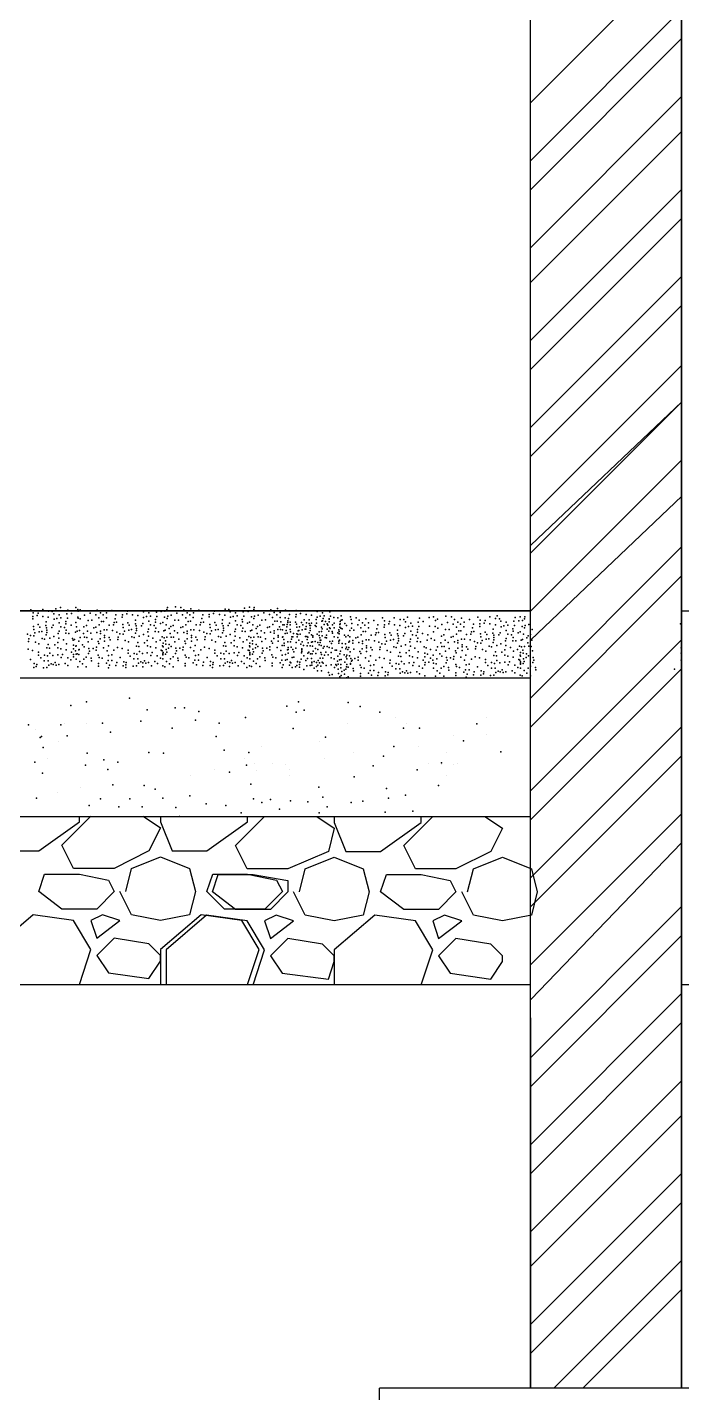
# Model space of a CAD drawing. Header units: inches. Extents: x 140261 to 278399, y 61833 to 125561.
# Drawn here: x 141552.6 to 141591.6, y 63390.6 to 63472 of the extents above; entities that cross this region are included whole.
import ezdxf

# ---------------------------------------------------------------- set-up
doc = ezdxf.new("R2010")
doc.units = ezdxf.units.IN
doc.linetypes.add('Aec_Rating_Smoke', pattern=[9, 4.5, 2, -2.5])
doc.layers.add('PDF_0', color=7, linetype='Continuous')
doc.layers.add('section annotaion', color=210, linetype='Aec_Rating_Smoke')

msp = doc.modelspace()

# ---------------------------------------------------------------- linework, layer by layer
for p, q in [((141591.604, 63390.879), (141591.604, 63592.341)), ((141591.604, 63390.879), (141591.604, 63592.341)), ((141582.604, 63390.879), (141582.604, 63552.787)), ((141591.604, 63499.533), (141591.604, 63390.879)), ((141338.56, 63437.195), (141582.604, 63437.195)), ((141338.56, 63437.195), (141582.604, 63437.195)), ((141582.604, 63437.195), (141495.818, 63437.195)), ((141467.582, 63433.195), (141582.604, 63433.195)), ((141467.582, 63424.93), (141582.604, 63424.93)), ((141467.582, 63414.93), (141582.604, 63414.93)), ((141582.604, 63412.93), (141582.604, 63390.879)), ((141591.604, 63412.93), (141591.604, 63390.879)), ((141573.604, 63384.879), (141573.604, 63390.879)), ((141600.604, 63390.879), (141573.604, 63390.879))]:
    msp.add_line(p, q)
for p in [(141552.822, 63437.249), (141552.822, 63437.249), (141553.525, 63437.267), (141554.308, 63437.305), (141554.582, 63437.387), (141555.031, 63437.232), (141555.506, 63437.377), (141555.616, 63437.268), (141555.616, 63437.268), (141555.753, 63437.249), (141556.764, 63437.232), (141556.764, 63437.232), (141557.651, 63437.213), (141558.289, 63437.185), (141558.289, 63437.185), (141560.927, 63437.259), (141560.955, 63437.378), (141560.955, 63437.378), (141561.429, 63437.432), (141561.766, 63437.386), (141561.766, 63437.386), (141561.938, 63437.241), (141561.938, 63437.241), (141562.35, 63437.313), (141562.825, 63437.222), (141563.463, 63437.195), (141563.463, 63437.195), (141564.391, 63437.287), (141564.611, 63437.269), (141565.544, 63437.351), (141565.855, 63437.396), (141566.101, 63437.268), (141566.13, 63437.388), (141566.13, 63437.388), (141567.112, 63437.251), (141567.112, 63437.251), (141567.524, 63437.323), (141567.999, 63437.231), (141568.638, 63437.204), (141568.638, 63437.204), (141552.926, 63436.701), (141552.935, 63436.848), (141552.95, 63437.076), (141552.95, 63437.076), (141553.197, 63436.902), (141553.246, 63437.049), (141553.539, 63436.848), (141553.722, 63436.528), (141553.859, 63436.802), (141553.878, 63437.168), (141554.097, 63437.15), (141554.191, 63437.012), (141554.191, 63437.012), (141554.191, 63437.012), (141554.198, 63436.683), (141554.372, 63436.738), (141554.509, 63436.948), (141554.509, 63436.464), (141554.61, 63436.766), (141554.903, 63436.555), (141554.912, 63436.409), (141554.958, 63437.003), (141554.994, 63436.747), (141555.25, 63437.031), (141555.506, 63436.483), (141555.616, 63436.803), (141555.634, 63437.158), (141555.635, 63436.756), (141555.762, 63436.711), (141556.015, 63436.919), (141556.015, 63436.919), (141556.227, 63436.62), (141556.346, 63437.04), (141556.446, 63436.629), (141556.691, 63436.949), (141556.875, 63436.766), (141556.875, 63436.766), (141556.965, 63437.067), (141557.02, 63436.546), (141557.121, 63436.939), (141557.149, 63436.555), (141557.149, 63436.555), (141557.322, 63436.775), (141557.322, 63436.775), (141557.331, 63437.067), (141557.331, 63437.067), (141557.78, 63436.482), (141557.833, 63436.72), (141557.888, 63436.948), (141557.924, 63436.502), (141558.265, 63436.811), (141558.274, 63436.958), (141558.536, 63437.012), (141558.585, 63437.159), (141558.599, 63436.474), (141558.878, 63436.958), (141559.052, 63436.418), (141559.061, 63436.638), (141559.198, 63436.912), (141559.491, 63436.436), (141559.53, 63437.122), (141559.53, 63437.122), (141559.53, 63437.122), (141559.537, 63436.793), (141559.711, 63436.848), (141559.848, 63437.058), (141559.848, 63436.574), (141559.949, 63436.875), (141560.242, 63436.665), (141560.251, 63436.519), (141560.297, 63437.113), (141560.333, 63436.857), (141560.553, 63436.436), (141560.589, 63437.141), (141560.68, 63436.493), (141560.79, 63436.812), (141560.808, 63437.167), (141560.936, 63436.721), (141560.974, 63436.866), (141561.189, 63436.928), (141561.189, 63436.928), (141561.401, 63436.629), (141561.52, 63437.049), (141561.62, 63436.639), (141561.865, 63436.958), (141562.049, 63436.775), (141562.049, 63436.775), (141562.14, 63437.077), (141562.195, 63436.555), (141562.295, 63436.949), (141562.323, 63436.565), (141562.323, 63436.565), (141562.496, 63436.784), (141562.496, 63436.784), (141562.505, 63437.076), (141562.505, 63437.076), (141562.954, 63436.491), (141563.007, 63436.73), (141563.062, 63436.958), (141563.098, 63436.511), (141563.439, 63436.821), (141563.448, 63436.967), (141563.482, 63436.374), (141563.482, 63436.374), (141563.482, 63436.374), (141563.71, 63437.021), (141563.759, 63437.168), (141563.774, 63436.484), (141564.052, 63436.967), (141564.226, 63436.427), (141564.235, 63436.647), (141564.373, 63436.921), (141564.665, 63436.446), (141564.704, 63437.131), (141564.704, 63437.131), (141564.704, 63437.131), (141564.711, 63436.802), (141564.885, 63436.857), (141565.022, 63437.068), (141565.022, 63436.583), (141565.123, 63436.885), (141565.416, 63436.674), (141565.425, 63436.528), (141565.471, 63437.122), (141565.507, 63436.866), (141565.727, 63436.446), (141565.763, 63437.15), (141565.855, 63436.502), (141565.964, 63436.821), (141565.982, 63437.177), (141566.11, 63436.73), (141566.148, 63436.875), (141566.363, 63436.937), (141566.363, 63436.937), (141566.575, 63436.639), (141566.694, 63437.058), (141566.794, 63436.648), (141567.039, 63436.967), (141567.223, 63436.785), (141567.223, 63436.785), (141567.314, 63437.086), (141567.369, 63436.565), (141567.47, 63436.958), (141567.497, 63436.574), (141567.497, 63436.574), (141567.67, 63436.794), (141567.67, 63436.794), (141567.68, 63437.085), (141567.68, 63437.085), (141567.714, 63436.524), (141567.714, 63436.524), (141567.971, 63436.778), (141568.126, 63436.596), (141568.128, 63436.501), (141568.181, 63436.739), (141568.236, 63436.967), (141568.273, 63436.52), (141568.6, 63436.505), (141568.613, 63436.83), (141568.622, 63436.976), (141568.656, 63436.383), (141568.656, 63436.383), (141568.656, 63436.383), (141568.884, 63437.031), (141568.934, 63437.177), (141568.948, 63436.493), (141569.111, 63436.651), (141569.111, 63436.651), (141569.226, 63436.976), (141569.239, 63436.477), (141569.239, 63436.477), (141569.4, 63436.437), (141569.41, 63436.656), (141569.535, 63436.451), (141569.547, 63436.93), (141569.814, 63436.669), (141569.84, 63436.455), (141569.879, 63437.14), (141569.879, 63437.14), (141569.879, 63437.14), (141569.885, 63436.812), (141570.059, 63436.866), (141570.167, 63436.57), (141570.197, 63437.077), (141570.197, 63436.592), (141570.249, 63436.725), (141570.297, 63436.894), (141570.386, 63436.551), (141570.48, 63436.414), (141570.48, 63436.414), (141570.48, 63436.414), (141570.59, 63436.684), (141570.597, 63436.707), (141570.599, 63436.537), (141570.645, 63437.132), (141570.682, 63436.876), (141570.871, 63436.789), (141570.901, 63436.455), (141571.118, 63436.779), (141571.245, 63436.56), (141571.246, 63436.405), (141571.319, 63436.634), (141571.322, 63436.885), (141571.364, 63436.651), (141571.539, 63436.433), (141571.866, 63436.824), (141571.905, 63436.67), (141571.905, 63436.67), (141571.957, 63436.441), (141572.203, 63436.779), (141572.203, 63436.779), (141572.376, 63436.634), (141572.376, 63436.634), (141572.577, 63436.469), (141572.788, 63436.706), (141572.943, 63436.469), (141572.943, 63436.469), (141573.262, 63436.615), (141573.773, 63436.761), (141573.773, 63436.761), (141573.901, 63436.587), (141573.901, 63436.587), (141574.147, 63436.414), (141574.197, 63436.561), (141574.476, 63436.779), (141574.828, 63436.68), (141575.048, 63436.661), (141575.142, 63436.524), (141575.142, 63436.524), (141575.142, 63436.524), (141575.258, 63436.817), (141575.46, 63436.46), (141575.908, 63436.515), (141575.981, 63436.744), (141576.201, 63436.542), (141576.567, 63436.78), (141576.567, 63436.78), (141576.811, 63436.825), (141576.938, 63436.607), (141577.057, 63436.698), (141577.559, 63436.871), (141577.65, 63436.488), (141577.896, 63436.825), (141577.896, 63436.825), (141577.995, 63436.397), (141578.068, 63436.68), (141578.068, 63436.68), (141578.27, 63436.516), (141578.426, 63436.388), (141578.48, 63436.752), (141578.636, 63436.515), (141578.636, 63436.515), (141578.955, 63436.661), (141579.192, 63436.397), (141579.466, 63436.807), (141579.466, 63436.807), (141579.578, 63436.406), (141579.594, 63436.634), (141579.594, 63436.634), (141579.84, 63436.461), (141579.89, 63436.607), (141580.168, 63436.825), (141580.182, 63436.406), (141580.521, 63436.726), (141580.603, 63436.882), (141580.741, 63436.708), (141580.835, 63436.57), (141580.835, 63436.57), (141580.835, 63436.57), (141581.153, 63436.507), (141581.601, 63436.562), (141581.674, 63436.79), (141581.894, 63436.589), (141581.985, 63436.835), (141582.112, 63436.616), (141582.231, 63436.707), (141582.26, 63436.827), (141582.26, 63436.827), (141582.493, 63436.376), (141582.493, 63436.376), (141591.528, 63436.415), (141552.611, 63435.804), (141552.611, 63435.804), (141552.611, 63435.804), (141552.789, 63435.714), (141552.968, 63436.255), (141552.968, 63436.255), (141552.968, 63436.255), (141552.99, 63436.08), (141552.99, 63435.696), (141553.063, 63435.869), (141553.26, 63436.364), (141553.31, 63435.933), (141553.31, 63435.933), (141553.343, 63436.218), (141553.343, 63436.218), (141553.343, 63436.218), (141553.475, 63435.961), (141553.713, 63436.308), (141553.722, 63435.75), (141553.759, 63436.18), (141553.777, 63436.034), (141553.777, 63435.897), (141553.942, 63435.568), (141554.07, 63436.189), (141554.152, 63436.327), (141554.189, 63435.659), (141554.189, 63435.659), (141554.454, 63435.833), (141554.491, 63435.568), (141554.5, 63435.979), (141554.61, 63436.235), (141554.828, 63436.198), (141554.828, 63436.198), (141554.893, 63435.851), (141554.93, 63436.043), (141555.086, 63435.833), (141555.214, 63436.327), (141555.479, 63435.924), (141555.479, 63435.924), (141555.538, 63436.235), (141555.57, 63435.982), (141555.726, 63436.025), (141555.753, 63435.599), (141555.953, 63435.827), (141555.981, 63436.237), (141555.981, 63436.237), (141555.981, 63436.237), (141556.015, 63435.617), (141556.015, 63435.617), (141556.127, 63436.31), (141556.151, 63435.604), (141556.2, 63435.982), (141556.2, 63435.982), (141556.389, 63435.86), (141556.573, 63436.175), (141556.573, 63436.175), (141556.573, 63436.175), (141556.692, 63436.219), (141556.756, 63435.891), (141556.884, 63436.347), (141556.884, 63436.347), (141556.966, 63435.973), (141556.966, 63435.836), (141557.185, 63436.055), (141557.185, 63436.055), (141557.212, 63435.708), (141557.212, 63435.59), (141557.349, 63436.055), (141557.477, 63435.599), (141557.486, 63436.338), (141557.688, 63436.007), (141557.743, 63436.345), (141557.743, 63436.345), (141557.95, 63435.914), (141557.95, 63435.914), (141557.95, 63435.914), (141558.027, 63435.623), (141558.128, 63435.824), (141558.307, 63436.365), (141558.307, 63436.365), (141558.307, 63436.365), (141558.329, 63436.189), (141558.329, 63435.805), (141558.402, 63435.979), (141558.649, 63436.043), (141558.649, 63436.043), (141558.682, 63436.328), (141558.682, 63436.328), (141558.682, 63436.328), (141558.814, 63436.071), (141558.832, 63435.641), (141558.973, 63435.599), (141558.973, 63435.599), (141558.973, 63435.599), (141559.061, 63435.86), (141559.098, 63436.29), (141559.116, 63436.144), (141559.116, 63436.007), (141559.281, 63435.677), (141559.409, 63436.299), (141559.528, 63435.769), (141559.528, 63435.769), (141559.793, 63435.943), (141559.83, 63435.677), (141559.839, 63436.089), (141559.949, 63436.345), (141560.093, 63435.561), (141560.167, 63436.307), (141560.167, 63436.307), (141560.232, 63435.961), (141560.269, 63436.153), (141560.425, 63435.943), (141560.643, 63435.64), (141560.744, 63435.991), (141560.763, 63435.586), (141560.818, 63436.034), (141560.818, 63436.034), (141560.877, 63436.345), (141560.927, 63435.608), (141561.065, 63436.135), (141561.127, 63435.836), (141561.155, 63436.246), (141561.155, 63436.246), (141561.155, 63436.246), (141561.189, 63435.626), (141561.189, 63435.626), (141561.301, 63436.319), (141561.325, 63435.614), (141561.374, 63435.991), (141561.374, 63435.991), (141561.563, 63435.87), (141561.747, 63436.184), (141561.747, 63436.184), (141561.747, 63436.184), (141561.866, 63436.228), (141561.93, 63435.9), (141562.058, 63436.356), (141562.058, 63436.356), (141562.14, 63435.982), (141562.14, 63435.845), (141562.359, 63436.064), (141562.359, 63436.064), (141562.387, 63435.718), (141562.387, 63435.599), (141562.523, 63436.064), (141562.651, 63435.608), (141562.661, 63436.347), (141562.863, 63436.016), (141562.918, 63436.354), (141562.918, 63436.354), (141563.124, 63435.924), (141563.124, 63435.924), (141563.124, 63435.924), (141563.201, 63435.632), (141563.302, 63435.833), (141563.503, 63436.199), (141563.503, 63435.815), (141563.576, 63435.988), (141563.823, 63436.052), (141563.823, 63436.052), (141563.856, 63436.338), (141563.856, 63436.338), (141563.856, 63436.338), (141563.988, 63436.08), (141564.006, 63435.65), (141564.147, 63435.608), (141564.147, 63435.608), (141564.147, 63435.608), (141564.235, 63435.87), (141564.272, 63436.299), (141564.29, 63436.153), (141564.29, 63436.016), (141564.455, 63435.687), (141564.583, 63436.309), (141564.702, 63435.778), (141564.702, 63435.778), (141564.967, 63435.952), (141565.004, 63435.687), (141565.013, 63436.098), (141565.123, 63436.354), (141565.267, 63435.571), (141565.342, 63436.317), (141565.342, 63436.317), (141565.407, 63435.97), (141565.443, 63436.162), (141565.599, 63435.952), (141565.817, 63435.649), (141565.918, 63436), (141565.937, 63435.595), (141565.992, 63436.043), (141565.992, 63436.043), (141566.051, 63436.354), (141566.101, 63435.617), (141566.239, 63436.144), (141566.302, 63435.845), (141566.329, 63436.256), (141566.329, 63436.256), (141566.329, 63436.256), (141566.363, 63435.635), (141566.363, 63435.635), (141566.475, 63436.329), (141566.499, 63435.623), (141566.548, 63436), (141566.548, 63436), (141566.737, 63435.879), (141566.921, 63436.193), (141566.921, 63436.193), (141566.921, 63436.193), (141567.041, 63436.237), (141567.105, 63435.909), (141567.232, 63436.365), (141567.232, 63436.365), (141567.315, 63435.991), (141567.315, 63435.855), (141567.533, 63436.073), (141567.533, 63436.073), (141567.561, 63435.727), (141567.561, 63435.608), (141567.641, 63436.241), (141567.698, 63436.073), (141567.825, 63436.058), (141567.825, 63436.058), (141567.825, 63435.617), (141567.834, 63435.639), (141567.834, 63435.639), (141567.835, 63436.356), (141567.915, 63436.359), (141567.97, 63435.838), (141568.037, 63436.025), (141568.071, 63436.231), (141568.092, 63436.363), (141568.092, 63436.363), (141568.098, 63435.847), (141568.098, 63435.847), (141568.272, 63436.067), (141568.272, 63436.067), (141568.281, 63436.359), (141568.281, 63436.359), (141568.298, 63435.933), (141568.298, 63435.933), (141568.298, 63435.933), (141568.375, 63435.641), (141568.436, 63435.63), (141568.476, 63435.842), (141568.677, 63436.208), (141568.677, 63435.824), (141568.693, 63435.637), (141568.693, 63435.637), (141568.73, 63435.774), (141568.751, 63435.998), (141568.783, 63436.012), (141568.838, 63436.24), (141568.874, 63435.794), (141568.998, 63436.062), (141568.998, 63436.062), (141569.03, 63436.347), (141569.03, 63436.347), (141569.03, 63436.347), (141569.162, 63436.089), (141569.181, 63435.659), (141569.215, 63436.103), (141569.224, 63436.25), (141569.257, 63435.657), (141569.257, 63435.657), (141569.257, 63435.657), (141569.321, 63435.617), (141569.321, 63435.617), (141569.321, 63435.617), (141569.41, 63435.879), (141569.446, 63436.309), (141569.464, 63436.162), (141569.464, 63436.025), (141569.485, 63436.304), (141569.549, 63435.766), (141569.629, 63435.696), (141569.631, 63435.62), (141569.631, 63435.62), (141569.631, 63435.62), (141569.757, 63436.318), (141569.828, 63436.25), (141569.876, 63435.787), (141569.876, 63435.787), (141570.002, 63435.71), (141570.011, 63435.93), (141570.047, 63435.582), (141570.142, 63435.961), (141570.148, 63436.204), (141570.178, 63435.696), (141570.187, 63436.107), (141570.297, 63436.363), (141570.359, 63435.591), (141570.441, 63435.728), (141570.441, 63435.58), (141570.487, 63436.085), (141570.516, 63436.326), (141570.516, 63436.326), (141570.581, 63435.979), (141570.617, 63436.171), (141570.661, 63436.14), (141570.773, 63435.961), (141570.798, 63436.35), (141570.798, 63435.866), (141570.899, 63436.167), (141570.899, 63435.637), (141571.117, 63435.599), (141571.117, 63435.599), (141571.118, 63435.885), (141571.167, 63436.053), (141571.167, 63436.053), (141571.192, 63435.957), (141571.201, 63435.811), (141571.225, 63436.363), (141571.227, 63436.204), (141571.283, 63436.149), (141571.373, 63436.113), (141571.503, 63435.728), (141571.592, 63435.639), (141571.592, 63435.639), (141571.592, 63435.639), (141571.626, 63436.321), (141571.626, 63436.321), (141571.738, 63435.712), (141571.827, 63435.637), (141571.838, 63436.022), (141571.924, 63436.158), (141572.058, 63436.031), (141572.184, 63435.577), (141572.184, 63435.577), (141572.184, 63435.577), (141572.303, 63436.35), (141572.304, 63435.621), (141572.486, 63436.168), (141572.486, 63436.168), (141572.495, 63435.748), (141572.495, 63435.748), (141572.632, 63435.948), (141572.733, 63436.341), (141572.76, 63435.957), (141572.76, 63435.957), (141572.934, 63436.177), (141572.934, 63436.177), (141573.098, 63435.739), (141573.355, 63435.747), (141573.355, 63435.747), (141573.391, 63435.884), (141573.445, 63436.122), (141573.499, 63436.35), (141573.536, 63435.903), (141573.877, 63436.213), (141573.886, 63436.36), (141573.919, 63435.767), (141573.919, 63435.767), (141573.919, 63435.767), (141573.94, 63435.591), (141574.211, 63435.876), (141574.293, 63435.73), (141574.293, 63435.73), (141574.293, 63435.73), (141574.49, 63436.36), (141574.663, 63435.82), (141574.673, 63436.039), (141574.709, 63435.692), (141574.81, 63436.314), (141575.02, 63435.701), (141575.103, 63435.838), (141575.149, 63436.195), (141575.322, 63436.25), (141575.46, 63435.975), (141575.56, 63436.277), (141575.56, 63435.747), (141575.779, 63435.709), (141575.779, 63435.709), (141575.853, 63436.067), (141575.862, 63435.921), (141575.881, 63435.555), (141575.945, 63436.259), (141576.164, 63435.838), (141576.488, 63435.747), (141576.585, 63436.268), (141576.811, 63435.932), (141576.92, 63436.251), (141577.066, 63436.16), (141577.285, 63435.686), (141577.285, 63435.686), (141577.285, 63435.686), (141577.319, 63436.367), (141577.319, 63436.367), (141577.431, 63435.759), (141577.531, 63436.069), (141577.75, 63436.078), (141577.877, 63435.623), (141577.877, 63435.623), (141577.877, 63435.623), (141577.997, 63435.667), (141578.179, 63436.214), (141578.179, 63436.214), (141578.188, 63435.795), (141578.188, 63435.795), (141578.325, 63435.995), (141578.453, 63436.004), (141578.453, 63436.004), (141578.626, 63436.224), (141578.626, 63436.224), (141578.791, 63435.786), (141579.048, 63435.793), (141579.048, 63435.793), (141579.084, 63435.931), (141579.137, 63436.169), (141579.229, 63435.95), (141579.569, 63436.26), (141579.612, 63435.813), (141579.612, 63435.813), (141579.612, 63435.813), (141579.633, 63435.638), (141579.904, 63435.923), (141579.986, 63435.777), (141579.986, 63435.777), (141579.986, 63435.777), (141580.356, 63435.866), (141580.366, 63436.086), (141580.402, 63435.738), (141580.42, 63435.592), (141580.503, 63436.36), (141580.713, 63435.748), (141580.796, 63435.885), (141580.841, 63436.241), (141581.015, 63436.296), (141581.153, 63436.022), (141581.253, 63436.324), (141581.253, 63435.793), (141581.472, 63435.756), (141581.472, 63435.756), (141581.546, 63436.113), (141581.555, 63435.967), (141581.574, 63435.601), (141581.638, 63436.305), (141581.857, 63435.885), (141581.985, 63435.941), (141582.094, 63436.26), (141582.181, 63435.793), (141582.24, 63436.169), (141582.278, 63436.315), (141582.37, 63435.583), (141582.459, 63435.695), (141582.459, 63435.695), (141582.459, 63435.695), (141582.605, 63435.768), (141582.705, 63436.078), (141552.649, 63434.896), (141552.67, 63435.366), (141552.688, 63435.513), (141552.923, 63434.833), (141553.096, 63435.316), (141553.096, 63435.316), (141553.301, 63435.22), (141553.493, 63435.531), (141553.634, 63435.489), (141553.634, 63435.489), (141553.634, 63435.489), (141553.777, 63434.973), (141553.859, 63435.183), (141553.923, 63434.955), (141554.244, 63435.165), (141554.418, 63435.302), (141554.427, 63434.991), (141554.604, 63434.929), (141554.754, 63435.451), (141554.919, 63434.872), (141554.919, 63434.872), (141554.948, 63435.229), (141554.948, 63435.229), (141555.304, 63435.53), (141555.342, 63435.435), (141555.359, 63435.146), (141555.359, 63434.927), (141555.424, 63435.476), (141555.479, 63434.796), (141555.497, 63435.088), (141555.514, 63435.1), (141555.67, 63435.389), (141555.687, 63434.855), (141555.707, 63434.879), (141555.889, 63435.17), (141556.003, 63435.046), (141556.233, 63435.339), (141556.282, 63434.951), (141556.323, 63434.79), (141556.455, 63435.499), (141556.455, 63435.499), (141556.525, 63434.945), (141556.711, 63434.851), (141556.722, 63435.022), (141556.82, 63435.362), (141556.865, 63435.238), (141556.957, 63435.517), (141557.149, 63434.988), (141557.212, 63435.371), (141557.359, 63434.796), (141557.441, 63435.106), (141557.55, 63435.453), (141557.769, 63434.851), (141557.988, 63435.006), (141558.009, 63435.476), (141558.262, 63434.942), (141558.435, 63435.426), (141558.435, 63435.426), (141558.618, 63434.842), (141558.64, 63435.33), (141559.116, 63435.083), (141559.198, 63435.293), (141559.262, 63435.065), (141559.29, 63434.772), (141559.583, 63435.275), (141559.757, 63435.412), (141559.766, 63435.101), (141559.943, 63435.039), (141560.258, 63434.982), (141560.258, 63434.982), (141560.287, 63435.339), (141560.287, 63435.339), (141560.516, 63435.444), (141560.589, 63434.836), (141560.653, 63434.806), (141560.671, 63435.098), (141560.698, 63435.256), (141560.698, 63435.036), (141560.844, 63435.398), (141560.853, 63435.21), (141560.881, 63434.888), (141561.026, 63434.964), (141561.064, 63435.18), (141561.177, 63435.055), (141561.408, 63435.348), (141561.456, 63434.961), (141561.498, 63434.799), (141561.629, 63435.508), (141561.629, 63435.508), (141561.699, 63434.954), (141561.885, 63434.86), (141561.896, 63435.031), (141561.994, 63435.371), (141562.039, 63435.248), (141562.131, 63435.526), (141562.323, 63434.997), (141562.387, 63435.38), (141562.533, 63434.806), (141562.615, 63435.116), (141562.724, 63435.462), (141562.943, 63434.86), (141563.162, 63435.016), (141563.183, 63435.485), (141563.436, 63434.952), (141563.609, 63435.435), (141563.609, 63435.435), (141563.792, 63434.851), (141563.814, 63435.339), (141564.29, 63435.092), (141564.373, 63435.303), (141564.437, 63435.074), (141564.464, 63434.781), (141564.757, 63435.284), (141564.931, 63435.421), (141564.94, 63435.111), (141565.118, 63435.048), (141565.433, 63434.991), (141565.433, 63434.991), (141565.462, 63435.348), (141565.462, 63435.348), (141565.69, 63435.453), (141565.763, 63434.845), (141565.827, 63434.815), (141565.845, 63435.107), (141565.872, 63435.265), (141565.872, 63435.046), (141566.019, 63435.408), (141566.027, 63435.22), (141566.055, 63434.897), (141566.2, 63434.974), (141566.238, 63435.189), (141566.351, 63435.064), (141566.582, 63435.358), (141566.63, 63434.97), (141566.672, 63434.808), (141566.803, 63435.517), (141566.803, 63435.517), (141566.873, 63434.964), (141567.059, 63434.87), (141567.07, 63435.04), (141567.168, 63435.38), (141567.213, 63435.257), (141567.305, 63435.535), (141567.497, 63435.007), (141567.561, 63435.389), (141567.707, 63434.815), (141567.789, 63435.125), (141567.898, 63435.472), (141567.916, 63435.265), (141567.916, 63435.128), (141568.117, 63434.87), (141568.135, 63435.347), (141568.135, 63435.347), (141568.162, 63435), (141568.162, 63434.882), (141568.299, 63435.347), (141568.337, 63435.025), (141568.357, 63435.495), (141568.427, 63434.891), (141568.5, 63434.745), (141568.61, 63434.961), (141568.638, 63435.299), (141568.784, 63435.444), (141568.784, 63435.444), (141568.9, 63435.206), (141568.9, 63435.206), (141568.9, 63435.206), (141568.959, 63434.768), (141568.966, 63434.861), (141568.977, 63434.915), (141568.989, 63435.348), (141569.077, 63435.116), (141569.279, 63435.481), (141569.279, 63435.097), (141569.352, 63435.271), (141569.464, 63435.102), (141569.547, 63435.312), (141569.599, 63435.335), (141569.599, 63435.335), (141569.611, 63435.083), (141569.638, 63434.791), (141569.764, 63435.363), (141569.782, 63434.933), (141569.923, 63434.891), (141569.923, 63434.891), (141569.923, 63434.891), (141569.931, 63435.294), (141570.011, 63435.152), (141570.066, 63435.436), (141570.066, 63435.299), (141570.105, 63435.431), (141570.114, 63435.12), (141570.231, 63434.969), (141570.292, 63435.058), (141570.478, 63435.061), (141570.478, 63435.061), (141570.607, 63435), (141570.607, 63435), (141570.636, 63435.358), (141570.636, 63435.358), (141570.743, 63435.235), (141570.78, 63434.969), (141570.789, 63435.381), (141570.954, 63434.837), (141571.043, 63434.853), (141571.181, 63435.384), (141571.182, 63435.253), (141571.219, 63435.445), (141571.282, 63434.791), (141571.364, 63435.001), (141571.374, 63435.235), (141571.565, 63435.229), (141571.592, 63434.932), (141571.626, 63435.019), (141571.626, 63435.019), (141571.713, 63434.878), (141571.763, 63435.006), (141571.768, 63435.326), (141571.768, 63435.326), (141571.811, 63435.384), (141571.811, 63435.384), (141571.845, 63434.741), (141572, 63435.262), (141572.015, 63435.427), (141572.067, 63434.9), (141572.067, 63434.9), (141572.368, 63435.293), (141572.432, 63434.764), (141572.569, 63434.919), (141572.578, 63435.375), (141572.578, 63435.238), (141572.797, 63435.457), (141572.797, 63435.457), (141572.824, 63435.11), (141572.824, 63434.992), (141572.824, 63434.773), (141572.961, 63435.457), (141573.089, 63435.001), (141573.162, 63434.855), (141573.3, 63435.408), (141573.562, 63435.316), (141573.562, 63435.316), (141573.562, 63435.316), (141573.62, 63434.878), (141573.639, 63435.024), (141573.739, 63435.226), (141573.94, 63435.207), (141574.014, 63435.381), (141574.047, 63434.828), (141574.047, 63434.828), (141574.261, 63435.445), (141574.261, 63435.445), (141574.426, 63435.472), (141574.444, 63435.043), (141574.584, 63435), (141574.584, 63435), (141574.584, 63435), (141574.673, 63435.262), (141574.728, 63435.546), (141574.728, 63435.408), (141574.892, 63435.079), (141575.139, 63435.171), (141575.139, 63435.171), (141575.368, 63434.814), (141575.405, 63435.344), (141575.441, 63435.079), (141575.45, 63435.491), (141575.704, 63434.963), (141575.844, 63435.363), (141575.899, 63434.741), (141575.899, 63434.741), (141576.036, 63435.344), (141576.254, 63435.042), (141576.375, 63434.988), (141576.43, 63435.436), (141576.43, 63435.436), (141576.646, 63434.883), (141576.677, 63435.536), (141576.874, 63435.43), (141576.975, 63434.838), (141577.057, 63435.047), (141577.258, 63435.275), (141577.319, 63435.065), (141577.319, 63435.065), (141577.455, 63435.053), (141577.504, 63435.43), (141577.504, 63435.43), (141577.538, 63434.787), (141577.693, 63435.309), (141577.759, 63434.947), (141577.759, 63434.947), (141578.061, 63435.339), (141578.124, 63434.81), (141578.261, 63434.965), (141578.271, 63435.421), (141578.271, 63435.284), (141578.489, 63435.503), (141578.489, 63435.503), (141578.517, 63435.157), (141578.517, 63435.038), (141578.517, 63434.819), (141578.654, 63435.503), (141578.781, 63435.047), (141578.854, 63434.901), (141578.993, 63435.455), (141579.254, 63435.363), (141579.254, 63435.363), (141579.254, 63435.363), (141579.313, 63434.925), (141579.331, 63435.071), (141579.432, 63435.272), (141579.633, 63435.254), (141579.707, 63435.428), (141579.74, 63434.874), (141579.74, 63434.874), (141579.945, 63434.778), (141579.954, 63435.492), (141579.954, 63435.492), (141580.118, 63435.519), (141580.137, 63435.089), (141580.277, 63435.047), (141580.277, 63435.047), (141580.277, 63435.047), (141580.366, 63435.309), (141580.42, 63435.455), (141580.503, 63434.742), (141580.585, 63435.126), (141580.832, 63435.217), (141580.832, 63435.217), (141581.061, 63434.861), (141581.098, 63435.391), (141581.134, 63435.126), (141581.143, 63435.537), (141581.397, 63435.01), (141581.537, 63435.409), (141581.592, 63434.787), (141581.592, 63434.787), (141581.729, 63435.391), (141581.821, 63434.892), (141581.947, 63435.088), (141582.048, 63435.44), (141582.068, 63435.034), (141582.123, 63435.482), (141582.123, 63435.482), (141582.149, 63434.847), (141582.231, 63435.057), (141582.432, 63435.285), (141582.493, 63435.074), (141582.493, 63435.074), (141582.63, 63435.062), (141582.678, 63435.44), (141582.678, 63435.44), (141582.712, 63434.797), (141591.574, 63434.98), (141552.804, 63434.295), (141553.014, 63434.048), (141553.169, 63433.994), (141553.27, 63434.55), (141553.279, 63434.732), (141553.407, 63434.377), (141553.621, 63434.214), (141553.635, 63434.541), (141553.805, 63434.498), (141553.85, 63434.214), (141553.887, 63433.958), (141553.951, 63434.662), (141554.024, 63434.031), (141554.024, 63434.031), (141554.125, 63434.525), (141554.125, 63434.525), (141554.155, 63433.985), (141554.155, 63433.985), (141554.155, 63433.985), (141554.262, 63434.104), (141554.326, 63433.958), (141554.326, 63433.958), (141554.418, 63434.571), (141554.418, 63434.571), (141554.491, 63433.995), (141554.628, 63434.415), (141554.701, 63434.589), (141554.866, 63434.05), (141554.866, 63434.05), (141555.013, 63434.388), (141555.022, 63433.931), (141555.202, 63434.258), (141555.25, 63434.726), (141555.351, 63434.452), (141555.36, 63434.589), (141555.515, 63434.614), (141555.515, 63434.313), (141555.578, 63434.616), (141555.674, 63434.588), (141555.734, 63434.167), (141555.898, 63434.021), (141555.972, 63434.313), (141556.118, 63434.432), (141556.263, 63434.641), (141556.41, 63434.359), (141556.428, 63434.213), (141556.838, 63434.541), (141556.838, 63434.541), (141556.847, 63434.049), (141556.847, 63434.049), (141556.891, 63434.415), (141557.067, 63434.368), (141557.321, 63434.076), (141557.422, 63434.231), (141557.422, 63434.231), (141557.45, 63434.523), (141557.514, 63433.958), (141557.514, 63433.958), (141557.641, 63434.559), (141557.641, 63434.559), (141557.641, 63434.231), (141557.641, 63434.231), (141557.888, 63433.93), (141557.933, 63434.113), (141558.143, 63434.404), (141558.353, 63434.158), (141558.483, 63433.976), (141558.508, 63434.103), (141558.609, 63434.66), (141558.746, 63434.486), (141558.96, 63434.324), (141558.974, 63434.651), (141559.144, 63434.608), (141559.189, 63434.324), (141559.226, 63434.068), (141559.363, 63434.141), (141559.363, 63434.141), (141559.464, 63434.635), (141559.464, 63434.635), (141559.494, 63434.094), (141559.494, 63434.094), (141559.494, 63434.094), (141559.601, 63434.214), (141559.665, 63434.068), (141559.665, 63434.068), (141559.757, 63434.681), (141559.757, 63434.681), (141559.83, 63434.105), (141559.967, 63434.525), (141560.04, 63434.699), (141560.205, 63434.159), (141560.205, 63434.159), (141560.352, 63434.498), (141560.361, 63434.04), (141560.541, 63434.368), (141560.69, 63434.623), (141560.69, 63434.562), (141560.69, 63434.322), (141560.699, 63434.699), (141560.848, 63434.598), (141560.908, 63434.177), (141560.917, 63434.726), (141561.073, 63434.031), (141561.146, 63434.322), (141561.292, 63434.441), (141561.438, 63434.651), (141561.584, 63434.368), (141561.602, 63434.222), (141562.013, 63434.55), (141562.013, 63434.55), (141562.022, 63434.058), (141562.022, 63434.058), (141562.065, 63434.424), (141562.241, 63434.377), (141562.495, 63434.086), (141562.597, 63434.24), (141562.597, 63434.24), (141562.624, 63434.532), (141562.688, 63433.967), (141562.688, 63433.967), (141562.815, 63434.569), (141562.815, 63434.569), (141562.815, 63434.24), (141562.815, 63434.24), (141563.062, 63433.939), (141563.108, 63434.122), (141563.317, 63434.414), (141563.527, 63434.167), (141563.657, 63433.985), (141563.682, 63434.113), (141563.783, 63434.669), (141563.92, 63434.496), (141564.135, 63434.333), (141564.148, 63434.66), (141564.318, 63434.617), (141564.363, 63434.333), (141564.4, 63434.077), (141564.537, 63434.15), (141564.537, 63434.15), (141564.638, 63434.644), (141564.638, 63434.644), (141564.668, 63434.104), (141564.668, 63434.104), (141564.668, 63434.104), (141564.775, 63434.224), (141564.839, 63434.077), (141564.839, 63434.077), (141564.931, 63434.69), (141564.931, 63434.69), (141565.004, 63434.114), (141565.141, 63434.534), (141565.214, 63434.708), (141565.379, 63434.169), (141565.379, 63434.169), (141565.526, 63434.507), (141565.535, 63434.05), (141565.715, 63434.377), (141565.864, 63434.633), (141565.864, 63434.571), (141565.864, 63434.332), (141565.873, 63434.708), (141566.022, 63434.607), (141566.083, 63434.186), (141566.091, 63434.735), (141566.247, 63434.04), (141566.32, 63434.332), (141566.466, 63434.45), (141566.612, 63434.66), (141566.758, 63434.377), (141566.776, 63434.231), (141567.187, 63434.56), (141567.187, 63434.56), (141567.196, 63434.067), (141567.196, 63434.067), (141567.239, 63434.433), (141567.415, 63434.386), (141567.669, 63434.095), (141567.771, 63434.25), (141567.771, 63434.25), (141567.798, 63434.542), (141567.862, 63433.976), (141567.862, 63433.976), (141567.99, 63434.578), (141567.99, 63434.578), (141567.99, 63434.25), (141567.99, 63434.25), (141568.098, 63434.28), (141568.162, 63434.663), (141568.237, 63433.948), (141568.282, 63434.131), (141568.308, 63434.088), (141568.39, 63434.398), (141568.491, 63434.423), (141568.676, 63433.93), (141568.701, 63434.177), (141568.719, 63434.143), (141568.831, 63433.994), (141568.857, 63434.122), (141568.938, 63434.298), (141568.957, 63434.678), (141569.094, 63434.505), (141569.212, 63434.234), (141569.309, 63434.343), (141569.322, 63434.669), (141569.385, 63434.718), (141569.385, 63434.718), (141569.464, 63433.931), (141569.492, 63434.626), (141569.538, 63434.343), (141569.558, 63433.952), (141569.568, 63434.134), (141569.574, 63434.086), (141569.59, 63434.622), (141569.712, 63434.16), (141569.712, 63434.16), (141569.812, 63434.653), (141569.812, 63434.653), (141569.842, 63434.113), (141569.842, 63434.113), (141569.842, 63434.113), (141569.923, 63433.943), (141569.949, 63434.233), (141570.013, 63434.086), (141570.013, 63434.086), (141570.066, 63434.375), (141570.105, 63434.699), (141570.105, 63434.699), (141570.148, 63434.585), (141570.178, 63434.123), (141570.212, 63434.357), (141570.24, 63434.064), (141570.315, 63434.544), (141570.389, 63434.717), (141570.533, 63434.567), (141570.707, 63434.704), (141570.707, 63433.973), (141570.707, 63433.973), (141570.716, 63434.393), (141570.893, 63434.331), (141570.99, 63433.991), (141571.09, 63434.198), (141571.109, 63434.49), (141571.127, 63434.016), (141571.208, 63434.274), (141571.208, 63434.274), (141571.237, 63434.631), (141571.237, 63434.631), (141571.285, 63433.99), (141571.319, 63434.28), (141571.501, 63434.572), (141571.539, 63434.128), (141571.615, 63434.447), (141571.647, 63434.548), (141571.647, 63434.328), (141571.649, 63433.991), (141571.803, 63434.502), (141571.867, 63434.018), (141571.875, 63434.043), (141571.893, 63434.353), (141571.935, 63434.191), (141571.976, 63434.256), (141572.136, 63434.347), (141572.322, 63434.253), (141572.333, 63434.424), (141572.45, 63433.943), (141572.45, 63433.943), (141572.476, 63434.64), (141572.76, 63434.39), (141572.97, 63434.198), (141573.052, 63434.508), (141573.253, 63433.961), (141573.253, 63433.961), (141573.381, 63434.253), (141573.6, 63434.408), (141573.873, 63434.344), (141574.22, 63434.062), (141574.229, 63434.244), (141574.252, 63434.732), (141574.585, 63434.053), (141574.728, 63434.485), (141574.755, 63434.009), (141574.81, 63434.695), (141574.874, 63434.467), (141574.901, 63434.174), (141575.075, 63434.037), (141575.075, 63434.037), (141575.194, 63434.677), (141575.368, 63434.083), (141575.368, 63434.083), (141575.377, 63434.503), (141575.555, 63434.441), (141575.652, 63434.101), (141575.87, 63434.383), (141575.87, 63434.383), (141576.201, 63434.238), (141576.302, 63433.964), (141576.309, 63434.658), (141576.309, 63434.438), (141576.311, 63434.101), (141576.465, 63434.612), (141576.529, 63434.127), (141576.638, 63434.366), (141576.783, 63434.245), (141576.801, 63434.537), (141576.82, 63434.062), (141576.978, 63434.037), (141577.011, 63434.327), (141577.194, 63434.619), (141577.307, 63434.494), (141577.568, 63434.09), (141577.586, 63434.4), (141577.628, 63434.238), (141577.829, 63434.393), (141578.015, 63434.3), (141578.026, 63434.47), (141578.143, 63433.99), (141578.143, 63433.99), (141578.169, 63434.687), (141578.453, 63434.436), (141578.663, 63434.245), (141578.745, 63434.555), (141578.754, 63433.971), (141578.946, 63434.008), (141578.946, 63434.008), (141579.073, 63434.3), (141579.293, 63434.455), (141579.566, 63434.391), (141579.913, 63434.108), (141579.922, 63434.29), (141580.05, 63433.935), (141580.278, 63434.099), (141580.42, 63434.531), (141580.448, 63434.056), (141580.567, 63434.513), (141580.594, 63434.22), (141580.768, 63434.083), (141580.768, 63434.083), (141580.887, 63434.723), (141581.061, 63434.129), (141581.061, 63434.129), (141581.07, 63434.55), (141581.248, 63434.487), (141581.271, 63433.974), (141581.345, 63434.147), (141581.563, 63434.43), (141581.563, 63434.43), (141581.656, 63433.946), (141581.894, 63434.284), (141581.957, 63434.254), (141581.976, 63434.546), (141581.994, 63434.072), (141581.994, 63434.01), (141582.002, 63434.704), (141582.002, 63434.485), (141582.004, 63434.147), (141582.152, 63434.046), (141582.158, 63434.659), (141582.186, 63434.336), (141582.222, 63434.174), (141582.33, 63434.413), (141582.368, 63434.628), (141582.482, 63434.503), (141582.742, 63434.099), (141582.76, 63434.409), (141582.802, 63434.247), (141591.574, 63434.248), (141591.574, 63434.248), (141591.583, 63434.669), (141552.988, 63433.802), (141553.144, 63433.866), (141553.576, 63433.784), (141553.777, 63433.803), (141555.625, 63433.848), (141556.118, 63433.848), (141556.847, 63433.894), (141557.45, 63433.793), (141558.327, 63433.912), (141558.472, 63433.803), (141558.915, 63433.894), (141559.116, 63433.912), (141559.491, 63433.858), (141560.004, 63433.903), (141560.681, 63433.903), (141560.799, 63433.857), (141561.292, 63433.857), (141562.022, 63433.903), (141563.502, 63433.921), (141563.646, 63433.812), (141564.089, 63433.903), (141564.29, 63433.922), (141564.665, 63433.867), (141565.178, 63433.913), (141565.69, 63433.812), (141565.69, 63433.812), (141565.855, 63433.913), (141565.973, 63433.867), (141566.466, 63433.867), (141567.196, 63433.912), (141567.798, 63433.812), (141568.399, 63433.815), (141568.591, 63433.851), (141568.591, 63433.851), (141568.82, 63433.821), (141569.093, 63433.696), (141569.263, 63433.913), (141569.695, 63433.778), (141569.84, 63433.876), (141569.91, 63433.616), (141570.093, 63433.9), (141570.139, 63433.616), (141570.414, 63433.927), (141570.414, 63433.927), (141570.551, 63433.506), (141570.615, 63433.36), (141570.615, 63433.36), (141570.78, 63433.397), (141570.917, 63433.817), (141571.029, 63433.922), (141571.127, 63433.715), (141571.155, 63433.451), (141571.155, 63433.451), (141571.236, 63433.25), (141571.301, 63433.79), (141571.31, 63433.332), (141571.346, 63433.569), (141571.491, 63433.66), (141571.51, 63433.423), (141571.583, 63433.715), (141571.631, 63433.195), (141571.64, 63433.854), (141571.729, 63433.834), (141571.729, 63433.25), (141572.021, 63433.761), (141572.039, 63433.615), (141572.459, 63433.451), (141572.459, 63433.451), (141572.459, 63433.296), (141572.502, 63433.816), (141572.678, 63433.77), (141572.932, 63433.478), (141573.034, 63433.633), (141573.034, 63433.633), (141573.061, 63433.925), (141573.125, 63433.359), (141573.125, 63433.359), (141573.253, 63433.633), (141573.253, 63433.633), (141573.5, 63433.332), (141573.545, 63433.514), (141573.755, 63433.806), (141573.939, 63433.314), (141573.965, 63433.56), (141574.095, 63433.378), (141574.12, 63433.505), (141574.357, 63433.888), (141574.572, 63433.726), (141574.801, 63433.726), (141574.837, 63433.47), (141574.975, 63433.543), (141574.975, 63433.543), (141575.105, 63433.496), (141575.105, 63433.496), (141575.105, 63433.496), (141575.213, 63433.616), (141575.277, 63433.47), (141575.277, 63433.47), (141575.441, 63433.506), (141575.579, 63433.927), (141575.817, 63433.561), (141575.817, 63433.561), (141575.963, 63433.9), (141575.972, 63433.442), (141576.152, 63433.769), (141576.293, 63433.305), (141576.82, 63433.762), (141576.929, 63433.297), (141577.039, 63433.616), (141577.203, 63433.47), (141577.276, 63433.762), (141577.422, 63433.88), (141577.422, 63433.297), (141577.714, 63433.807), (141577.732, 63433.661), (141578.152, 63433.497), (141578.152, 63433.497), (141578.152, 63433.342), (141578.195, 63433.863), (141578.371, 63433.816), (141578.625, 63433.525), (141578.727, 63433.68), (141578.727, 63433.68), (141578.754, 63433.242), (141578.818, 63433.406), (141578.818, 63433.406), (141578.946, 63433.68), (141578.946, 63433.68), (141579.193, 63433.378), (141579.238, 63433.561), (141579.448, 63433.853), (141579.632, 63433.36), (141579.657, 63433.607), (141579.787, 63433.424), (141579.813, 63433.552), (141580.219, 63433.343), (141580.265, 63433.772), (141580.42, 63433.361), (141580.494, 63433.772), (141580.53, 63433.516), (141580.668, 63433.59), (141580.668, 63433.59), (141580.798, 63433.543), (141580.798, 63433.543), (141580.798, 63433.543), (141580.905, 63433.663), (141580.969, 63433.516), (141580.969, 63433.516), (141581.134, 63433.553), (141581.509, 63433.608), (141581.509, 63433.608), (141581.665, 63433.489), (141581.845, 63433.816), (141581.985, 63433.352), (141581.994, 63433.771), (141582.103, 63433.306), (141582.213, 63433.625), (141582.377, 63433.479), (141582.45, 63433.771), (141582.596, 63433.889), (141582.596, 63433.306), (141582.888, 63433.816), (141582.906, 63433.671), (141591.181, 63433.709), (141591.181, 63433.709), (141555.194, 63431.55), (141556.141, 63431.769), (141558.689, 63431.987), (141568.081, 63431.514), (141568.773, 63431.769), (141571.722, 63431.732), (141559.745, 63431.296), (141561.419, 63431.405), (141561.419, 63431.405), (141561.966, 63431.405), (141562.621, 63430.677), (141562.839, 63431.187), (141565.606, 63430.823), (141568.627, 63431.15), (141569.101, 63431.259), (141569.101, 63431.259), (141572.45, 63431.478), (141573.615, 63431.15), (141552.682, 63430.386), (141554.612, 63430.386), (141557.087, 63430.496), (141557.561, 63429.95), (141559.381, 63430.605), (141561.237, 63430.205), (141564.04, 63430.496), (141568.445, 63430.168), (141575.034, 63430.205), (141575.981, 63430.205), (141575.981, 63430.205), (141579.403, 63430.459), (141553.37, 63429.644), (141553.447, 63429.695), (141554.976, 63429.732), (141563.858, 63429.695), (141570.375, 63429.659), (141574.457, 63429.1), (141574.457, 63429.1), (141578.604, 63429.446), (141553.556, 63429.04), (141556.177, 63428.713), (141557.16, 63428.313), (141559.854, 63428.749), (141560.728, 63428.713), (141564.332, 63428.895), (141565.817, 63428.754), (141565.817, 63428.754), (141573.833, 63428.531), (141580.823, 63428.786), (141553.046, 63428.167), (141553.52, 63427.513), (141556.068, 63427.986), (141557.415, 63427.731), (141557.997, 63428.167), (141564.659, 63427.585), (141565.679, 63427.986), (141573.214, 63427.949), (141575.839, 63427.718), (141577.291, 63428.131), (141557.706, 63426.821), (141559.563, 63426.785), (141565.934, 63426.858), (141569.974, 63426.676), (141572.086, 63427.294), (141577.109, 63426.785), (141553.156, 63426.021), (141553.156, 63426.021), (141556.978, 63425.985), (141558.725, 63425.985), (141560.218, 63426.567), (141560.691, 63426.021), (141562.293, 63426.167), (141562.293, 63426.167), (141562.293, 63426.167), (141566.079, 63425.985), (141567.098, 63425.948), (141568.3, 63425.876), (141569.319, 63425.803), (141570.229, 63426.094), (141570.229, 63426.094), (141572.595, 63425.839), (141574.015, 63426.603), (141574.124, 63426.021), (141575.144, 63426.203), (141556.286, 63425.585), (141558.07, 63425.512), (141559.454, 63425.512), (141561.456, 63425.475), (141563.276, 63425.694), (141564.441, 63425.585), (141565.351, 63425.148), (141566.589, 63425.766), (141567.645, 63425.366), (141567.645, 63425.366), (141570.011, 63425.148), (141570.484, 63425.512), (141571.904, 63425.766), (141573.942, 63425.184), (141575.581, 63425.257), (141575.581, 63425.257), (141561.674, 63424.93)]:
    msp.add_point(p)
at = {"layer": 'PDF_0', "lineweight": 25}
for points in [[(141582.608, 63467.479), (141591.593, 63476.465)], [(141582.608, 63464.023), (141591.593, 63473.009)], [(141582.608, 63462.295), (141591.593, 63471.281)], [(141582.608, 63458.839), (141591.593, 63467.825)], [(141582.608, 63456.765), (141591.593, 63465.751)], [(141582.608, 63453.309), (141591.593, 63462.295)], [(141582.608, 63451.581), (141591.593, 63460.567)], [(141582.608, 63448.125), (141591.593, 63457.111)], [(141582.608, 63446.397), (141591.593, 63455.383)], [(141582.608, 63442.824), (141591.608, 63451.824)], [(141582.608, 63440.646), (141591.608, 63449.646)], [(141582.608, 63441.096), (141591.608, 63449.646)], [(141582.608, 63437.19), (141591.608, 63446.19)], [(141582.608, 63435.462), (141591.608, 63444.012)], [(141582.608, 63432.006), (141591.593, 63440.992)], [(141582.608, 63430.278), (141591.593, 63439.264)], [(141582.608, 63426.477), (141591.593, 63435.462)], [(141582.608, 63424.749), (141591.593, 63433.734)], [(141574.535, 63430.805), (141574.535, 63430.805)], [(141579.987, 63430.828), (141579.987, 63430.828)], [(141553.107, 63430.114), (141553.107, 63430.114)], [(141554.835, 63430.459), (141554.835, 63430.459)], [(141556.14, 63430.482), (141556.14, 63430.482)], [(141571.692, 63430.482), (141571.692, 63430.482)], [(141575.226, 63430.459), (141575.226, 63430.459)], [(141582.608, 63421.293), (141591.593, 63430.278)], [(141554.49, 63429.423), (141554.49, 63429.423)], [(141566.586, 63429.077), (141566.586, 63429.077)], [(141570.042, 63429.423), (141570.042, 63429.423)], [(141574.457, 63429.1), (141574.457, 63429.1)], [(141575.917, 63429.077), (141575.917, 63429.077)], [(141577.991, 63429.768), (141577.991, 63429.768)], [(141578.604, 63429.446), (141578.604, 63429.446)], [(141579.987, 63429.791), (141579.987, 63429.791)], [(141553.799, 63428.386), (141553.799, 63428.386)], [(141565.549, 63428.386), (141565.549, 63428.386)], [(141565.817, 63428.754), (141565.817, 63428.754)], [(141570.31, 63428.409), (141570.31, 63428.409)], [(141572.038, 63428.754), (141572.038, 63428.754)], [(141577.567, 63428.754), (141577.567, 63428.754)], [(141582.608, 63419.565), (141591.593, 63428.55)], [(141563.743, 63427.718), (141563.743, 63427.718)], [(141566.162, 63428.063), (141566.162, 63428.063)], [(141566.24, 63427.695), (141566.24, 63427.695)], [(141567.199, 63428.063), (141567.199, 63428.063)], [(141567.968, 63428.04), (141567.968, 63428.04)], [(141568.236, 63427.718), (141568.236, 63427.718)], [(141575.839, 63427.718), (141575.839, 63427.718)], [(141576.531, 63428.063), (141576.531, 63428.063)], [(141577.3, 63428.04), (141577.3, 63428.04)], [(141577.991, 63428.04), (141577.991, 63428.04)], [(141578.259, 63428.063), (141578.259, 63428.063)], [(141555.794, 63426.681), (141555.794, 63426.681)], [(141562.361, 63427.372), (141562.361, 63427.372)], [(141568.236, 63427.372), (141568.236, 63427.372)], [(141577.567, 63427.372), (141577.567, 63427.372)], [(141554.412, 63426.335), (141554.412, 63426.335)], [(141582.608, 63416.108), (141591.593, 63425.094)], [(141550.527, 63424.952), (141550.527, 63424.607), (141551.218, 63422.879), (141553.292, 63422.879), (141555.711, 63424.607), (141555.711, 63424.952)], [(141559.512, 63424.952), (141560.549, 63424.261), (141559.858, 63422.879), (141557.784, 63421.842), (141555.365, 63421.842), (141554.674, 63423.224), (141556.402, 63424.952)], [(141560.549, 63424.952), (141560.549, 63424.607), (141561.24, 63422.879), (141563.314, 63422.879), (141565.733, 63424.607), (141565.733, 63424.952)], [(141569.862, 63424.93), (141570.899, 63424.239), (141570.553, 63422.856), (141568.134, 63421.819), (141565.715, 63421.819), (141565.023, 63423.202), (141566.751, 63424.93)], [(141570.899, 63424.93), (141570.899, 63424.584), (141571.59, 63422.856), (141573.664, 63422.856), (141576.083, 63424.584), (141576.083, 63424.93)], [(141579.884, 63424.93), (141580.921, 63424.239), (141580.23, 63422.856), (141578.156, 63421.819), (141575.737, 63421.819), (141575.046, 63423.202), (141576.774, 63424.93)], [(141582.608, 63414.035), (141591.593, 63423.366)], [(141558.476, 63420.459), (141558.821, 63421.842), (141560.549, 63422.533), (141562.277, 63421.842), (141562.623, 63420.459), (141562.277, 63419.077), (141560.549, 63418.731), (141558.821, 63419.077), (141558.13, 63420.459)], [(141568.825, 63420.437), (141569.171, 63421.819), (141570.899, 63422.511), (141572.627, 63421.819), (141572.972, 63420.437), (141572.627, 63419.055), (141570.899, 63418.709), (141569.171, 63419.055), (141568.479, 63420.437)], [(141578.848, 63420.437), (141579.193, 63421.819), (141580.921, 63422.511), (141582.649, 63421.819), (141582.995, 63420.437), (141582.649, 63419.055), (141580.921, 63418.709), (141579.193, 63419.055), (141578.502, 63420.437)], [(141582.608, 63410.579), (141591.593, 63419.565)], [(141555.711, 63414.93), (141556.402, 63417.003), (141555.365, 63418.731), (141552.946, 63419.077), (141550.527, 63417.003), (141550.527, 63414.93)], [(141565.733, 63414.93), (141566.424, 63417.003), (141565.388, 63418.731), (141562.968, 63419.077), (141560.549, 63417.003), (141560.549, 63414.93)], [(141566.06, 63414.907), (141566.751, 63416.981), (141565.715, 63418.709), (141563.295, 63419.055), (141560.876, 63416.981), (141560.876, 63414.907)], [(141576.083, 63414.907), (141576.774, 63416.981), (141575.737, 63418.709), (141573.318, 63419.055), (141570.899, 63416.981), (141570.899, 63414.907)], [(141582.608, 63408.851), (141591.593, 63417.837)], [(141582.608, 63405.395), (141591.593, 63414.38)], [(141582.608, 63403.667), (141591.593, 63412.652)], [(141582.608, 63400.211), (141591.593, 63409.196)], [(141582.608, 63398.137), (141591.593, 63407.123)], [(141582.608, 63394.681), (141591.593, 63403.667)], [(141582.608, 63392.953), (141591.593, 63401.939)], [(141583.99, 63390.879), (141591.593, 63398.483)], [(141585.718, 63390.879), (141591.593, 63396.755)]]:
    msp.add_lwpolyline(points, dxfattribs=at)
for points in [[(141553.637, 63421.496), (141555.711, 63421.496), (141557.439, 63421.151), (141557.784, 63420.459), (141556.748, 63419.423), (141554.674, 63419.423), (141553.292, 63420.459)], [(141563.66, 63421.496), (141565.733, 63421.496), (141567.461, 63421.151), (141567.807, 63420.459), (141566.77, 63419.423), (141564.351, 63419.423), (141563.314, 63420.459)], [(141563.987, 63421.474), (141566.06, 63421.474), (141568.134, 63421.128), (141568.134, 63420.437), (141567.097, 63419.4), (141565.023, 63419.4), (141563.641, 63420.437)], [(141574.009, 63421.474), (141576.083, 63421.474), (141577.811, 63421.128), (141578.156, 63420.437), (141577.12, 63419.4), (141575.046, 63419.4), (141573.664, 63420.437)], [(141557.093, 63419.077), (141556.402, 63418.731), (141556.748, 63417.695), (141558.13, 63418.731)], [(141567.443, 63419.055), (141566.751, 63418.709), (141567.097, 63417.672), (141568.479, 63418.709)], [(141577.465, 63419.055), (141576.774, 63418.709), (141577.12, 63417.672), (141578.502, 63418.709)], [(141560.549, 63416.658), (141559.858, 63417.349), (141557.784, 63417.695), (141556.748, 63416.658), (141557.439, 63415.621), (141559.858, 63415.275), (141560.549, 63416.312)], [(141570.899, 63416.635), (141570.207, 63417.327), (141568.134, 63417.672), (141567.097, 63416.635), (141567.788, 63415.598), (141570.553, 63415.253), (141570.899, 63416.29)], [(141580.921, 63416.635), (141580.23, 63417.327), (141578.156, 63417.672), (141577.12, 63416.635), (141577.811, 63415.598), (141580.23, 63415.253), (141580.921, 63416.29)]]:
    msp.add_lwpolyline(points, close=True, dxfattribs=at)
at = {"layer": 'section annotaion'}
for p, q in [((141591.604, 63437.19), (141647.868, 63437.19)), ((141591.604, 63414.93), (141647.868, 63414.93))]:
    msp.add_line(p, q, dxfattribs=at)

doc.saveas('drawing.dxf')
